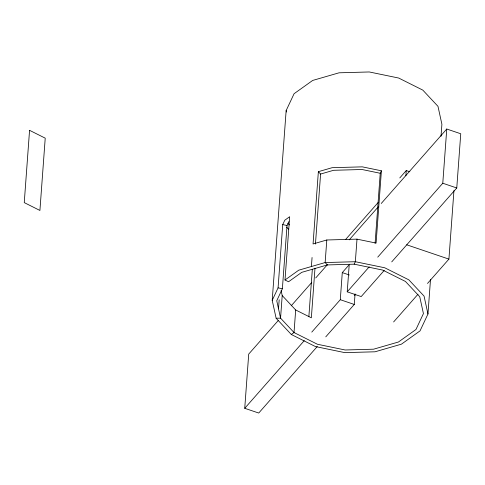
<?xml version="1.0" encoding="UTF-8"?>
<svg xmlns="http://www.w3.org/2000/svg" width="485" height="485" viewBox="0 0 485 485"><rect width="100%" height="100%" fill="white"/><g stroke="black" fill="none" stroke-linecap="round" stroke-linejoin="round"><path stroke-width="0.73" d="M317.263 346.52L258.729 413.038L244.737 408.297L248.72 354.08L278.226 320.549M430.51 279.378L427.97 314.013L420.028 330.891L401.447 344.156L375.038 351.795L344.835 352.637L315.432 346.557L291.303 334.486L276.129 318.251L272.212 300.336L286.144 110.586L294.086 93.708L312.673 80.437L339.076 72.805L369.279 71.962L398.682 78.036L422.811 90.113L437.985 106.342L441.902 124.263L441.017 136.309M272.212 300.336L278.075 287.866L282.719 224.616L284.792 220.208L289.654 216.74L285.004 279.99L288.539 281.761L301.731 272.346L327.363 264.931L354.183 264.179L382.726 270.084L405.448 281.452L419.743 296.741L423.429 313.613L415.954 329.509L398.452 342.004L373.583 349.194L345.144 349.988L317.451 344.265L294.025 332.54L280.554 318.13L276.747 300.73L282.379 288.757L287.029 225.507L288.872 221.59M278.511 308.806L279.178 299.772M281.112 290.539L282.209 295.559L280.554 318.13L276.129 318.251M282.209 295.559L295.686 309.976L294.025 332.54L291.303 334.486M311.4 266.526L312.067 257.493M318.366 171.672L313.061 243.955L326.799 239.984L357.002 239.141L376.093 243.088L381.404 170.799L362.307 166.852L332.11 167.695L318.366 171.672L320.591 174.048L315.45 244.076M308.854 316.741L312.334 269.308M315.001 268.114L311.352 317.814L295.686 309.976M326.799 239.984L325.144 262.555L327.363 264.931M311.776 332.11L340.294 299.706L342.283 272.6L349.218 264.719L347.224 291.831L361.216 296.571L384.229 270.418M357.002 239.141L355.347 261.712L354.183 264.179M325.768 336.857L354.28 304.447L355.056 293.904M375.099 243.3L380.24 173.272L381.404 170.799M405.878 175.831L406.26 170.562L409.843 171.775M377.742 257.147L442.781 183.233L446.764 129.022L460.75 133.763L456.767 187.98L391.728 261.888M427.491 283.458L448.916 259.111L453.948 190.587M345.478 239.638L378.361 202.269M399.786 177.922L406.26 170.562M291.23 305.774L311.734 282.47M315.735 277.923L327.739 264.283M349.242 239.845L378.245 206.883M381.246 203.476L446.764 129.022M244.737 408.297L304.271 340.64M347.224 291.831L369.237 266.811M354.62 295.504L355.614 294.371M393.614 321.955L418.021 294.213M285.004 279.99L298.736 270.187L325.144 262.555L355.347 261.712L384.75 267.787L408.873 279.863L424.054 296.092L427.97 314.013M320.591 174.048L333.559 170.296L362.004 169.501L380.24 173.272M282.719 224.616L287.029 225.507M278.075 287.866L282.379 288.757M442.781 183.233L456.767 187.98M406.679 244.792L448.916 259.111M342.283 272.6L349.279 274.971M340.294 299.706L354.28 304.447M287.914 223.3L289.448 224.937M286.635 227.186L288.66 229.35M286.144 110.586L286.459 112.017M29.561 130.326L24.25 202.609L39.916 210.454L45.226 138.164L29.561 130.326"/></g></svg>
